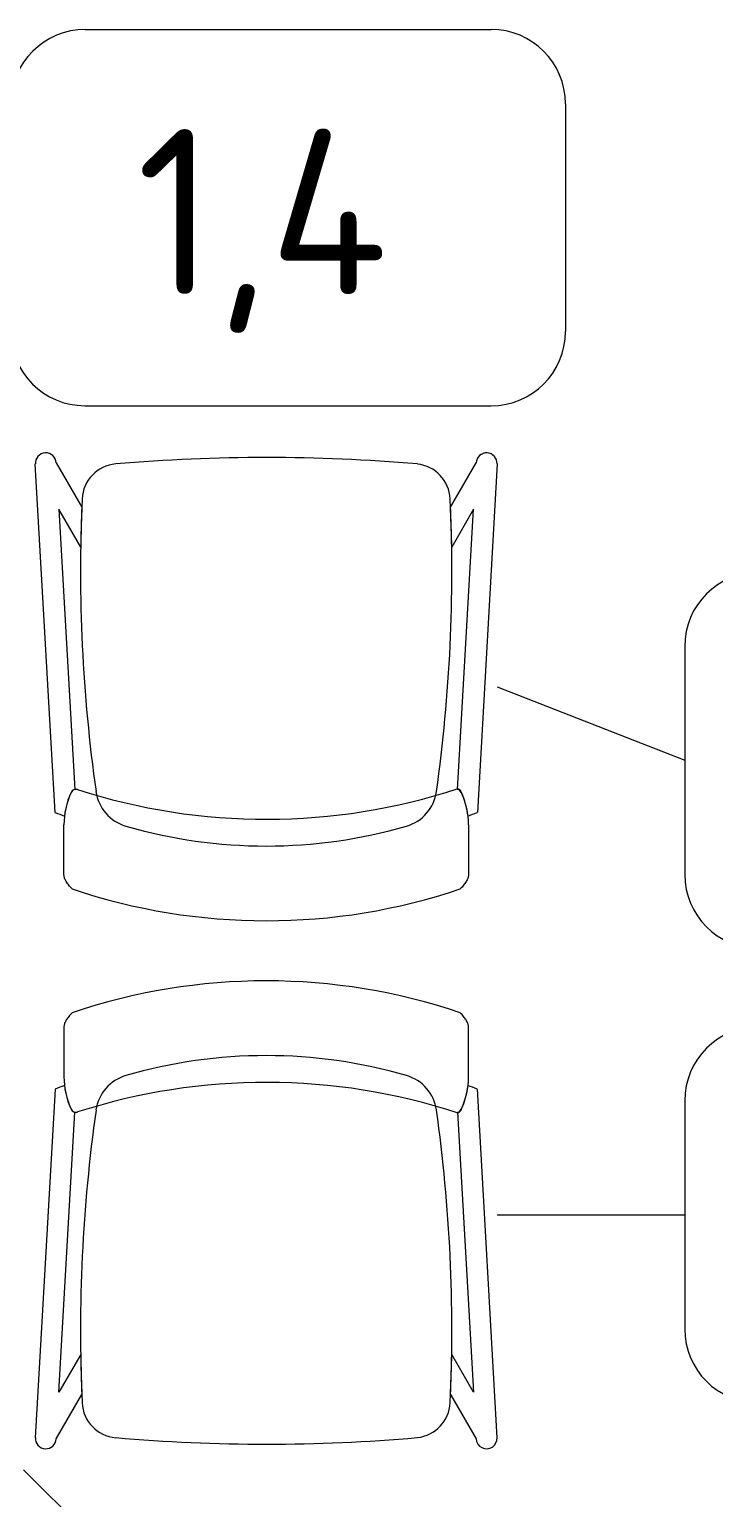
# Model space of a CAD drawing. Header units: millimetres. Extents: x -2766 to 205613, y -8553 to 29000.
# Drawn here: x 26257 to 27085, y 4832 to 6609 of the extents above; entities that cross this region are included whole.
import ezdxf

# ---------------------------------------------------------------- set-up
doc = ezdxf.new("R2010")
doc.units = ezdxf.units.MM
doc.layers.add('I-FURN-1', color=9, linetype='Continuous', lineweight=9, true_color=0x808080)
doc.layers.add('I-FURN-IDEN', color=7, linetype='Continuous', lineweight=9)
doc.styles.add('GOST Common', font='GOST_Common.ttf', dxfattribs={"height": 200})

# ---------------------------------------------------------------- blocks, each defined once
blk = doc.blocks.new('Chair_1 noor 78578 - 1_1-25531733-План расстановки мебели и оборудования 2 этажа в осях 1-12')
at = {"layer": 'I-FURN-1'}
for p, q in [((-130.5, 405.7), (-130.5, 344.8)), ((359.1, 344.8), (359.1, 405.7)), ((-141.2, 329.7), (-165.1, -92)), ((393.7, -92), (369.8, 329.7)), ((-136.5, -37.1), (-117.3, 302)), ((345.9, 302), (365.1, -37.1)), ((-110.2, 8.6), (-136.5, -37.1)), ((365.1, -37.1), (338.8, 8.6)), ((-139.7, -93.5), (-108.8, -39.9)), ((337.4, -39.9), (368.3, -93.5))]:
    blk.add_line(p, q, dxfattribs=at)
for centre, radius, start, end in [((114.3, -271.9), 732.8, 71.3174, 108.6833), ((114.3, -239.2), 609.6, 73.8265, 106.1735), ((-37.4, 344.8), 93.1, 180, 204.9864), ((114.3, -408), 746, 71.9445, 107.8276), ((-41.4, 297.5), 50.8, 106.1735, 171.9659), ((270, 297.5), 50.8, 8.0341, 73.8265), ((266, 344.8), 93.1, 334.477, 360), ((114.3, -279.3), 660.4, 111.7, 112.7563), ((-37.4, 344.8), 93.1, 186.4785, 204.9864), ((266, 344.8), 93.1, 335.0136, 353.5215), ((114.3, -279.3), 660.4, 67.2437, 68.3), ((-116, 308.2), 6.35, 204.9864, 258.4091), ((-116, 308.2), 6.35, 204.9864, 287.8276), ((1798.9, 37.7), 1909.3, 171.9659, 182.6261), ((-1570.3, 37.7), 1909.3, 357.3739, 8.0341), ((344.3, 307.4), 6.35, 281.4186, 334.477), ((344.6, 308.2), 6.35, 281.5909, 335.0136), ((1798.9, 37.7), 1909.3, 180.8761, 182.3307), ((-1570.3, 37.7), 1909.3, 357.6693, 359.1239), ((-64, -47.7), 44.5, 182.6261, 265.0912), ((292.6, -47.7), 44.4, 275.9396, 357.3739), ((-152.4, -92.7), 12.7, 176.75, 356.75), ((114.8, 2033.8), 2133.6, 265.0912, 274.9044), ((381, -92.7), 12.7, 183.25, 3.25)]:
    blk.add_arc(centre, radius, start, end, dxfattribs=at)
for points in [[(-120.4, 422.3), (-122, 420.8), (-124.7, 417.8), (-127.8, 413.5), (-129.8, 409.4), (-130.4, 406.9), (-130.5, 405.7)], [(359.1, 405.7), (359, 406.9), (358.4, 409.4), (356.4, 413.5), (353.3, 417.8), (350.6, 420.8), (349, 422.3)]]:
    blk.add_open_spline(points, degree=3, dxfattribs=at)
blk = doc.blocks.new('Chair_1 noor 78578 - 1_1-26230888-План расстановки мебели и оборудования 2 этажа в осях 1-12')
at = {"layer": 'I-FURN-1'}
for p, q in [((-141.2, -329.7), (-165.1, 92)), ((-139.7, 93.5), (-108.8, 39.9)), ((337.4, 39.9), (368.3, 93.5)), ((393.7, 92), (369.8, -329.7)), ((-136.5, 37.1), (-117.3, -302)), ((-110.2, -8.6), (-136.5, 37.1)), ((365.1, 37.1), (338.8, -8.6)), ((345.9, -302), (365.1, 37.1)), ((-130.5, -405.7), (-130.5, -344.8)), ((359.1, -344.8), (359.1, -405.7))]:
    blk.add_line(p, q, dxfattribs=at)
for centre, radius, start, end in [((-152.4, 92.7), 12.7, 3.25, 183.25), ((-64, 47.7), 44.5, 94.9088, 177.3739), ((114.8, -2033.8), 2133.6, 85.0956, 94.9088), ((292.6, 47.7), 44.4, 2.6261, 84.0604), ((381, 92.7), 12.7, 356.75, 176.75), ((1798.9, -37.7), 1909.3, 177.3739, 188.0341), ((1798.9, -37.7), 1909.3, 177.6693, 179.1239), ((-1570.3, -37.7), 1909.3, 351.9659, 2.6261), ((-1570.3, -37.7), 1909.3, 0.8761, 2.3307), ((-116, -308.2), 6.35, 72.1724, 155.0136), ((-116, -308.2), 6.35, 101.5909, 155.0136), ((114.3, 408), 746, 252.1724, 288.0555), ((344.3, -307.4), 6.35, 25.523, 78.5814), ((344.6, -308.2), 6.35, 24.9864, 78.4091), ((-37.4, -344.8), 93.1, 155.0136, 180), ((-37.4, -344.8), 93.1, 155.0136, 173.5215), ((-41.4, -297.5), 50.8, 188.0341, 253.8265), ((270, -297.5), 50.8, 286.1735, 351.9659), ((266, -344.8), 93.1, 0, 25.523), ((266, -344.8), 93.1, 6.4785, 24.9864), ((114.3, 279.3), 660.4, 247.2437, 248.3), ((114.3, 279.3), 660.4, 291.7, 292.7563), ((114.3, 239.2), 609.6, 253.8265, 286.1735), ((114.3, 271.9), 732.8, 251.3167, 288.6826)]:
    blk.add_arc(centre, radius, start, end, dxfattribs=at)
for points in [[(-120.4, -422.3), (-122, -420.8), (-124.7, -417.8), (-127.8, -413.5), (-129.8, -409.4), (-130.4, -406.9), (-130.5, -405.7)], [(359.1, -405.7), (359, -406.9), (358.4, -409.4), (356.4, -413.5), (353.3, -417.8), (350.6, -420.8), (349, -422.3)]]:
    blk.add_open_spline(points, degree=3, dxfattribs=at)
blk = doc.blocks.new('Марка_Мебель - В прямоуг_Balcon_Марка-25523697-План расстановки мебели и оборудования 2 этажа в осях 1-12')
at = {"layer": 'I-FURN-IDEN'}
for p, q in [((-2.455, 2.278), (2.455, 2.278)), ((-3.355, 1.378), (-3.355, -1.384)), ((3.355, 1.378), (3.355, -1.378)), ((-2.461, -2.278), (2.455, -2.278))]:
    blk.add_line(p, q, dxfattribs=at)
for centre, radius, start, end in [((-2.455, 1.378), 0.9, 90, 180), ((2.455, 1.378), 0.9, 0, 90), ((-2.461, -1.384), 0.893, 180, 270), ((2.455, -1.378), 0.9, 270, 0)]:
    blk.add_arc(centre, radius, start, end, dxfattribs=at)

msp = doc.modelspace()

# ---------------------------------------------------------------- linework, layer by layer
at = {"layer": 'I-FURN-IDEN'}
for p, q in [((26823, 5813.5), (27050, 5724.6)), ((26823, 5174.5), (27050, 5174.5)), ((26250, 4865.7), (26624.1, 4494.5))]:
    msp.add_line(p, q, dxfattribs=at)

# ---------------------------------------------------------------- block references
at = {"layer": 'I-FURN-1'}
for name, p in [('Chair_1 noor 78578 - 1_1-26230888-План расстановки мебели и оборудования 2 этажа в осях 1-12', (26429.3, 5991.2)), ('Chair_1 noor 78578 - 1_1-25531733-План расстановки мебели и оборудования 2 этажа в осях 1-12', (26429.3, 4996.7))]:
    msp.add_blockref(name, p, dxfattribs=at)
at = {"layer": 'I-FURN-IDEN', "xscale": 99.99999999999993, "yscale": 99.99999999999993, "zscale": 99.99999999999993}
for p in [(26570.2, 6381.4), (27385.5, 5724.6), (27385.5, 5174.5)]:
    msp.add_blockref('Марка_Мебель - В прямоуг_Balcon_Марка-25523697-План расстановки мебели и оборудования 2 этажа в осях 1-12', p, dxfattribs=at)

# ---------------------------------------------------------------- texts
at = {"layer": 'I-FURN-IDEN', "insert": (26386.7, 6488.5), "char_height": 200, "width": 408.861, "attachment_point": 1, "style": 'GOST Common'}
msp.add_mtext('1,4', dxfattribs=at)

doc.saveas('drawing.dxf')
